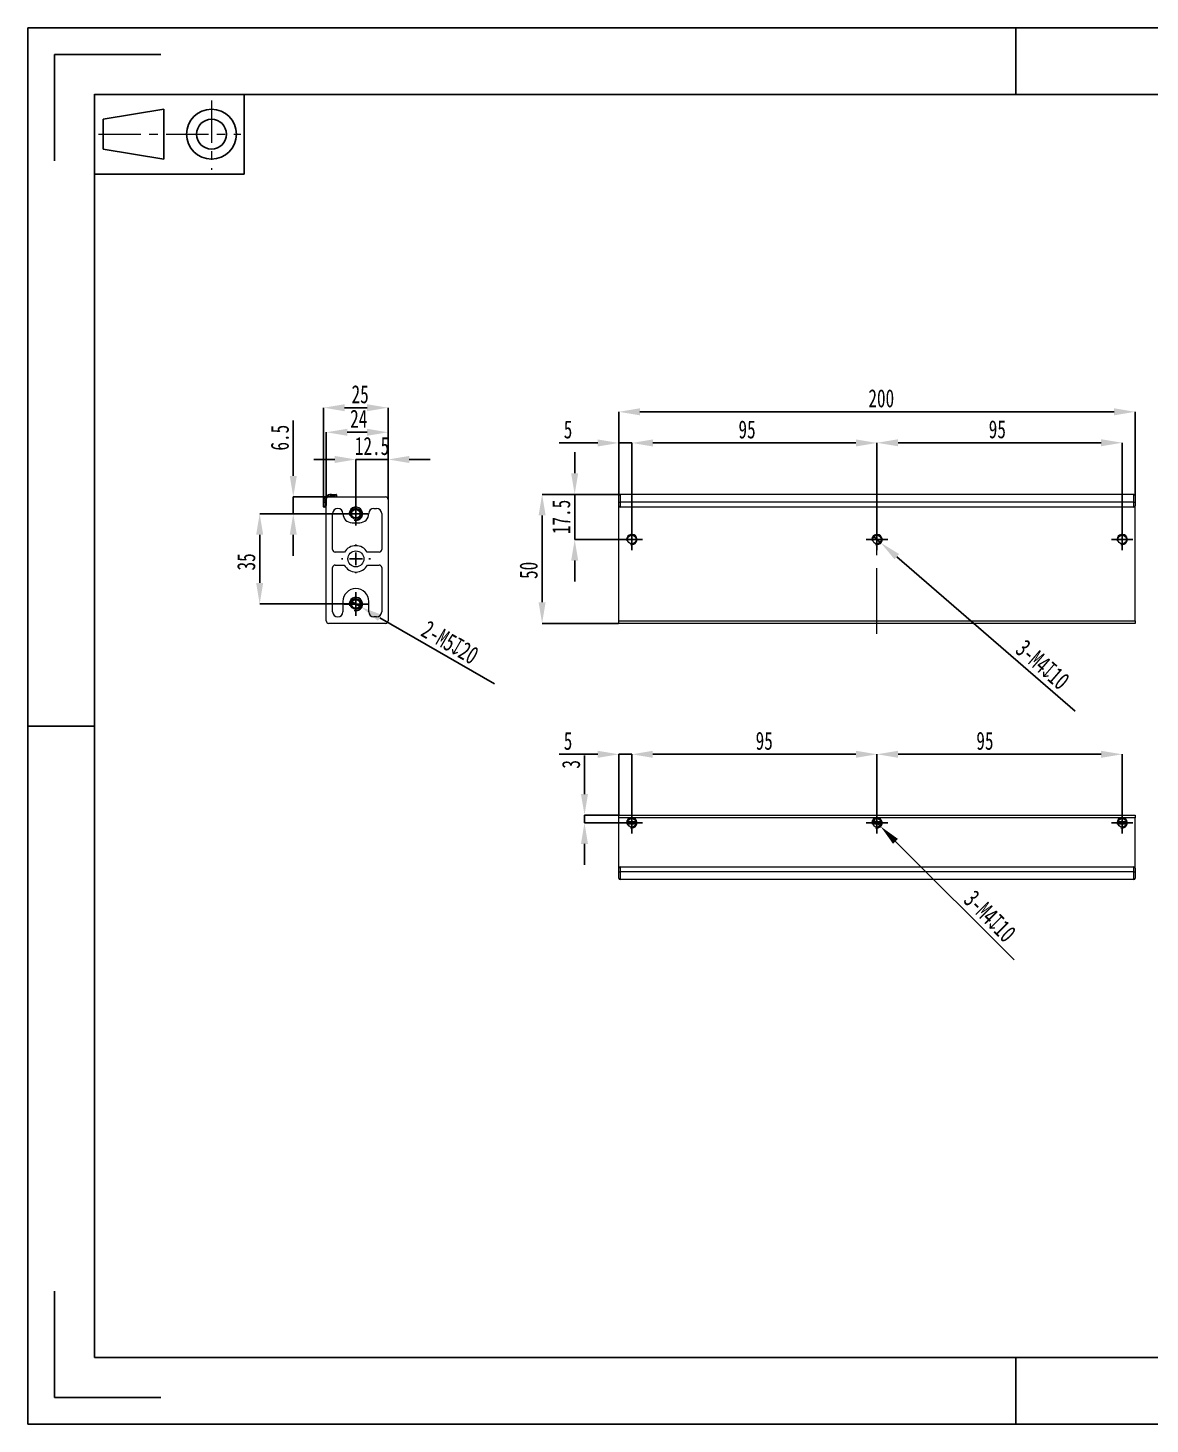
# Model space of a CAD drawing. Header units: millimetres. Extents: x 406 to 788, y 4 to 275.
# Drawn here: x 405.7 to 623.1, y 4.4 to 275 of the extents above; entities that cross this region are included whole.
import ezdxf

# ---------------------------------------------------------------- set-up
doc = ezdxf.new("R2010")
doc.units = ezdxf.units.MM
doc.header["$PDSIZE"] = -1
doc.linetypes.add('CENTER', pattern=[10.16, 6.35, -1.27, 1.27, -1.27])
doc.linetypes.add('CENTERX2', pattern=[20.32, 12.7, -2.54, 2.54, -2.54])
doc.layers.add('DEFAULT_1', color=7, linetype='CENTER', lineweight=18)
doc.layers.add('图框', color=7, linetype='Continuous')
doc.styles.add('SLDTEXTSTYLE4', font='TXT', dxfattribs={"width": 0.7})
doc.dimstyles.new('SLDDIMSTYLE0', dxfattribs={"dimtxt": 3.5, "dimasz": 4.08, "dimexe": 0, "dimexo": 0.0625, "dimgap": 0.875, "dimtad": 2, "dimdec": 1, "dimlfac": 2, "dimrnd": 1e-09, "dimzin": 12, "dimdsep": 46, "dimtxsty": 'SLDTEXTSTYLE4', "dimsah": 1, "dimcen": 0.09, "dimadec": 0, "dimazin": 3, "dimtfac": 1, "dimtdec": 1, "dimtofl": 0, "dimtmove": 0, "dimatfit": 3, "dimfxl": 1, "dimfrac": 2, "dimtolj": 1, "dimtzin": 12, "dimarcsym": 0})
doc.dimstyles.new('SLDDIMSTYLE1', dxfattribs={"dimtxt": 3.5, "dimasz": 4.08, "dimexe": 0, "dimexo": 0.0625, "dimgap": 0.875, "dimtad": 2, "dimdec": 1, "dimlfac": 2, "dimrnd": 1e-09, "dimzin": 12, "dimdsep": 46, "dimtxsty": 'SLDTEXTSTYLE4', "dimsah": 1, "dimcen": 0.09, "dimadec": 0, "dimazin": 3, "dimtfac": 1, "dimtdec": 1, "dimtmove": 0, "dimatfit": 0, "dimfxl": 1, "dimfrac": 2, "dimtolj": 1, "dimtzin": 12, "dimarcsym": 0})
doc.dimstyles.new('SLDDIMSTYLE2', dxfattribs={"dimtxt": 3.5, "dimasz": 4.08, "dimexe": 0, "dimexo": 0.0625, "dimgap": 0.875, "dimtad": 2, "dimlfac": 2, "dimrnd": 1e-09, "dimzin": 12, "dimdsep": 46, "dimtxsty": 'SLDTEXTSTYLE4', "dimsah": 1, "dimcen": 0.09, "dimadec": 0, "dimazin": 3, "dimtfac": 1, "dimtofl": 0, "dimtmove": 0, "dimatfit": 3, "dimfxl": 1, "dimfrac": 2, "dimtolj": 1, "dimtzin": 12, "dimarcsym": 0})
doc.dimstyles.new('SLDDIMSTYLE3', dxfattribs={"dimtxt": 3.5, "dimasz": 4.08, "dimexe": 0, "dimexo": 0.0625, "dimgap": 0.875, "dimtad": 2, "dimdec": 1, "dimlfac": 2, "dimrnd": 1e-09, "dimzin": 12, "dimdsep": 46, "dimtxsty": 'SLDTEXTSTYLE4', "dimblk1": 'NONE', "dimsah": 1, "dimcen": 0, "dimadec": 0, "dimazin": 3, "dimtfac": 1, "dimtdec": 1, "dimtmove": 0, "dimatfit": 3, "dimldrblk": 'NONE', "dimfxl": 1, "dimfrac": 2, "dimtolj": 1, "dimtzin": 12, "dimarcsym": 0})
doc.dimstyles.new('SLDDIMSTYLE4', dxfattribs={"dimtxt": 3.5, "dimasz": 4.08, "dimexe": 0, "dimexo": 0.0625, "dimgap": 0.875, "dimtad": 2, "dimdec": 1, "dimlfac": 2, "dimrnd": 1e-09, "dimzin": 12, "dimdsep": 46, "dimtxsty": 'SLDTEXTSTYLE4', "dimblk1": 'NONE', "dimsah": 1, "dimcen": 0, "dimadec": 0, "dimazin": 3, "dimtfac": 1, "dimtdec": 1, "dimtmove": 0, "dimatfit": 3, "dimldrblk": 'NONE', "dimfxl": 1, "dimfrac": 2, "dimtolj": 1, "dimtzin": 12, "dimarcsym": 0})

# ---------------------------------------------------------------- blocks, each defined once
blk = doc.blocks.new('_D')
at = {"layer": 'Defpoints', "color": 0, "transparency": 16777216}
for p in [(620.18, 200.59), (520.18, 184.34), (620.18, 184.34)]:
    blk.add_point(p, dxfattribs=at)
at = {"layer": '图框', "color": 0, "lineweight": -2, "transparency": 16777216}
for p, q in [((520.18, 184.4), (520.18, 200.59)), ((524.26, 200.59), (616.1, 200.59)), ((620.18, 184.4), (620.18, 200.59))]:
    blk.add_line(p, q, dxfattribs=at)
at = {"layer": '图框', "color": 0, "transparency": 16777216}
for points in [[(524.26, 201.27), (524.26, 199.91), (520.18, 200.59)], [(616.1, 201.27), (616.1, 199.91), (620.18, 200.59)]]:
    blk.add_solid(points, dxfattribs=at)
at = {"layer": '图框', "color": 0, "transparency": 16777216, "insert": (571.01, 204.96), "char_height": 3.5, "attachment_point": 2, "style": 'SLDTEXTSTYLE4'}
blk.add_mtext('\\A1;200', dxfattribs=at)
blk = doc.blocks.new('_D_1')
at = {"layer": 'Defpoints', "color": 0, "transparency": 16777216}
for p in [(520.43, 184.59), (505.31, 159.59), (520.18, 159.59)]:
    blk.add_point(p, dxfattribs=at)
at = {"layer": '图框', "color": 0, "lineweight": -2, "transparency": 16777216}
for p, q in [((520.37, 184.59), (505.31, 184.59)), ((505.31, 180.51), (505.31, 163.67)), ((520.12, 159.59), (505.31, 159.59))]:
    blk.add_line(p, q, dxfattribs=at)
at = {"layer": '图框', "color": 0, "transparency": 16777216}
for points in [[(504.63, 180.51), (505.99, 180.51), (505.31, 184.59)], [(504.63, 163.67), (505.99, 163.67), (505.31, 159.59)]]:
    blk.add_solid(points, dxfattribs=at)
at = {"layer": '图框', "color": 0, "transparency": 16777216, "insert": (500.93, 169.86), "char_height": 3.5, "attachment_point": 2, "rotation": 90, "style": 'SLDTEXTSTYLE4'}
blk.add_mtext('\\A1;50', dxfattribs=at)
blk = doc.blocks.new('_D_2')
at = {"layer": 'Defpoints', "color": 0, "transparency": 16777216}
for p in [(522.68, 194.55), (520.18, 184.34), (522.68, 175.84)]:
    blk.add_point(p, dxfattribs=at)
at = {"layer": '图框', "color": 0, "lineweight": -2, "transparency": 16777216}
for p, q in [((516.1, 194.55), (508.64, 194.55)), ((520.18, 184.4), (520.18, 194.55)), ((522.68, 194.55), (520.18, 194.55)), ((522.68, 175.9), (522.68, 194.55)), ((526.76, 194.55), (530.84, 194.55))]:
    blk.add_line(p, q, dxfattribs=at)
at = {"layer": '图框', "color": 0, "transparency": 16777216}
for points in [[(516.1, 195.23), (516.1, 193.87), (520.18, 194.55)], [(526.76, 195.23), (526.76, 193.87), (522.68, 194.55)]]:
    blk.add_solid(points, dxfattribs=at)
at = {"layer": '图框', "color": 0, "transparency": 16777216, "insert": (510.33, 198.93), "char_height": 3.5, "attachment_point": 2, "style": 'SLDTEXTSTYLE4'}
blk.add_mtext('\\A1;5', dxfattribs=at)
blk = doc.blocks.new('_D_3')
at = {"layer": 'Defpoints', "color": 0, "transparency": 16777216}
for p in [(570.18, 194.55), (522.68, 175.84), (570.18, 175.84)]:
    blk.add_point(p, dxfattribs=at)
at = {"layer": '图框', "color": 0, "lineweight": -2, "transparency": 16777216}
for p, q in [((522.68, 175.9), (522.68, 194.55)), ((526.76, 194.55), (566.1, 194.55)), ((570.18, 175.9), (570.18, 194.55))]:
    blk.add_line(p, q, dxfattribs=at)
at = {"layer": '图框', "color": 0, "transparency": 16777216}
for points in [[(526.76, 195.23), (526.76, 193.87), (522.68, 194.55)], [(566.1, 195.23), (566.1, 193.87), (570.18, 194.55)]]:
    blk.add_solid(points, dxfattribs=at)
at = {"layer": '图框', "color": 0, "transparency": 16777216, "insert": (545.01, 198.93), "char_height": 3.5, "attachment_point": 2, "style": 'SLDTEXTSTYLE4'}
blk.add_mtext('\\A1;95', dxfattribs=at)
blk = doc.blocks.new('_D_4')
at = {"layer": 'Defpoints', "color": 0, "transparency": 16777216}
for p in [(617.68, 194.59), (570.18, 175.84), (617.68, 175.84)]:
    blk.add_point(p, dxfattribs=at)
at = {"layer": '图框', "color": 0, "lineweight": -2, "transparency": 16777216}
for p, q in [((570.18, 175.9), (570.18, 194.59)), ((574.26, 194.59), (613.6, 194.59)), ((617.68, 175.9), (617.68, 194.59))]:
    blk.add_line(p, q, dxfattribs=at)
at = {"layer": '图框', "color": 0, "transparency": 16777216}
for points in [[(574.26, 195.27), (574.26, 193.91), (570.18, 194.59)], [(613.6, 195.27), (613.6, 193.91), (617.68, 194.59)]]:
    blk.add_solid(points, dxfattribs=at)
at = {"layer": '图框', "color": 0, "transparency": 16777216, "insert": (593.49, 198.96), "char_height": 3.5, "attachment_point": 2, "style": 'SLDTEXTSTYLE4'}
blk.add_mtext('\\A1;95', dxfattribs=at)
blk = doc.blocks.new('_D_5')
at = {"layer": 'Defpoints', "color": 0, "transparency": 16777216}
for p in [(511.62, 184.59), (520.43, 184.59), (522.68, 175.84)]:
    blk.add_point(p, dxfattribs=at)
at = {"layer": '图框', "color": 0, "lineweight": -2, "transparency": 16777216}
for p, q in [((511.62, 188.67), (511.62, 192.75)), ((520.37, 184.59), (511.62, 184.59)), ((511.62, 175.84), (511.62, 184.59)), ((522.62, 175.84), (511.62, 175.84)), ((511.62, 171.76), (511.62, 167.68))]:
    blk.add_line(p, q, dxfattribs=at)
at = {"layer": '图框', "color": 0, "transparency": 16777216}
for points in [[(510.94, 188.67), (512.3, 188.67), (511.62, 184.59)], [(510.94, 171.76), (512.3, 171.76), (511.62, 175.84)]]:
    blk.add_solid(points, dxfattribs=at)
at = {"layer": '图框', "color": 0, "transparency": 16777216, "insert": (507.25, 180.21), "char_height": 3.5, "attachment_point": 2, "rotation": 90, "style": 'SLDTEXTSTYLE4'}
blk.add_mtext('\\A1;17.5', dxfattribs=at)
blk = doc.blocks.new('_D_6')
at = {"layer": 'Defpoints', "color": 0, "transparency": 16777216}
for p in [(569.42, 176.49), (570.94, 175.18)]:
    blk.add_point(p, dxfattribs=at)
at = {"layer": '图框', "color": 0, "lineweight": -2, "transparency": 16777216}
for p, q in [((569.42, 176.49), (570.94, 175.18)), ((608.59, 142.58), (574.02, 172.51))]:
    blk.add_line(p, q, dxfattribs=at)
at = {"layer": '图框', "color": 0, "transparency": 16777216}
blk.add_solid([(574.46, 173.03), (573.57, 172), (570.94, 175.18)], dxfattribs=at)
at = {"layer": '图框', "color": 0, "transparency": 16777216, "insert": (599.05, 156.73), "char_height": 3.5, "attachment_point": 1, "rotation": 319.1088, "style": 'SLDTEXTSTYLE4'}
blk.add_mtext('\\A1;3-M4{\\fGDT|b0|i0|c134|p2;x}10', dxfattribs=at)
blk = doc.blocks.new('_NONE')
blk = doc.blocks.new('SW_CENTERMARKSYMBOL_0')
at = {"layer": '图框', "color": 0}
for p, q in [((-1.25, 0), (-2.075, 0)), ((0, 0), (-1.25, 0)), ((0, 1.25), (0, 2.075)), ((0, 0), (0, 1.25)), ((0, 0), (0, -1.25)), ((0, 0), (1.25, 0)), ((1.25, 0), (2.075, 0)), ((0, -1.25), (0, -2.075))]:
    blk.add_line(p, q, dxfattribs=at)
blk = doc.blocks.new('SW_CENTERMARKSYMBOL_1')
at = {"layer": '图框', "color": 0}
for p, q in [((-1.25, 0), (-2.075, 0)), ((0, 0), (-1.25, 0)), ((0, 1.25), (0, 2.075)), ((0, 0), (0, 1.25)), ((0, 0), (0, -1.25)), ((0, 0), (1.25, 0)), ((1.25, 0), (2.075, 0)), ((0, -1.25), (0, -2.075))]:
    blk.add_line(p, q, dxfattribs=at)
blk = doc.blocks.new('SW_CENTERMARKSYMBOL_2')
at = {"layer": '图框', "color": 0}
for p, q in [((-1.25, 0), (-2.075, 0)), ((0, 0), (-1.25, 0)), ((0, 1.25), (0, 2.075)), ((0, 0), (0, 1.25)), ((0, 0), (0, -1.25)), ((0, 0), (1.25, 0)), ((1.25, 0), (2.075, 0)), ((0, -1.25), (0, -2.075))]:
    blk.add_line(p, q, dxfattribs=at)
blk = doc.blocks.new('_D_12')
at = {"layer": 'Defpoints', "color": 0, "transparency": 16777216}
for p in [(475.48, 201.38), (462.98, 183.09), (475.48, 183.59)]:
    blk.add_point(p, dxfattribs=at)
at = {"layer": '图框', "color": 0, "lineweight": -2, "transparency": 16777216}
for p, q in [((462.98, 183.15), (462.98, 201.38)), ((467.06, 201.38), (471.4, 201.38)), ((475.48, 183.65), (475.48, 201.38))]:
    blk.add_line(p, q, dxfattribs=at)
at = {"layer": '图框', "color": 0, "transparency": 16777216}
for points in [[(467.06, 202.06), (467.06, 200.7), (462.98, 201.38)], [(471.4, 202.06), (471.4, 200.7), (475.48, 201.38)]]:
    blk.add_solid(points, dxfattribs=at)
at = {"layer": '图框', "color": 0, "transparency": 16777216, "insert": (470.06, 205.75), "char_height": 3.5, "attachment_point": 2, "style": 'SLDTEXTSTYLE4'}
blk.add_mtext('\\A1;25', dxfattribs=at)
blk = doc.blocks.new('_D_13')
at = {"layer": 'Defpoints', "color": 0, "transparency": 16777216}
for p in [(475.48, 196.62), (463.48, 182.34), (475.48, 183.59)]:
    blk.add_point(p, dxfattribs=at)
at = {"layer": '图框', "color": 0, "lineweight": -2, "transparency": 16777216}
for p, q in [((463.48, 182.4), (463.48, 196.62)), ((467.56, 196.62), (471.4, 196.62)), ((475.48, 183.65), (475.48, 196.62))]:
    blk.add_line(p, q, dxfattribs=at)
at = {"layer": '图框', "color": 0, "transparency": 16777216}
for points in [[(467.56, 197.3), (467.56, 195.94), (463.48, 196.62)], [(471.4, 197.3), (471.4, 195.94), (475.48, 196.62)]]:
    blk.add_solid(points, dxfattribs=at)
at = {"layer": '图框', "color": 0, "transparency": 16777216, "insert": (469.79, 201), "char_height": 3.5, "attachment_point": 2, "style": 'SLDTEXTSTYLE4'}
blk.add_mtext('\\A1;24', dxfattribs=at)
blk = doc.blocks.new('_D_14')
at = {"layer": 'Defpoints', "color": 0, "transparency": 16777216}
for p in [(475.48, 191.35), (475.48, 183.59), (469.23, 180.84)]:
    blk.add_point(p, dxfattribs=at)
at = {"layer": '图框', "color": 0, "lineweight": -2, "transparency": 16777216}
for p, q in [((465.15, 191.35), (461.07, 191.35)), ((469.23, 180.9), (469.23, 191.35)), ((469.23, 191.35), (475.48, 191.35)), ((475.48, 183.65), (475.48, 191.35)), ((479.56, 191.35), (483.64, 191.35))]:
    blk.add_line(p, q, dxfattribs=at)
at = {"layer": '图框', "color": 0, "transparency": 16777216}
for points in [[(465.15, 192.03), (465.15, 190.67), (469.23, 191.35)], [(479.56, 192.03), (479.56, 190.67), (475.48, 191.35)]]:
    blk.add_solid(points, dxfattribs=at)
at = {"layer": '图框', "color": 0, "transparency": 16777216, "insert": (472.36, 195.72), "char_height": 3.5, "attachment_point": 2, "style": 'SLDTEXTSTYLE4'}
blk.add_mtext('\\A1;12.5', dxfattribs=at)
blk = doc.blocks.new('_D_15')
at = {"layer": 'Defpoints', "color": 0, "transparency": 16777216}
for p in [(469.23, 180.84), (450.6, 163.34), (469.23, 163.34)]:
    blk.add_point(p, dxfattribs=at)
at = {"layer": '图框', "color": 0, "lineweight": -2, "transparency": 16777216}
for p, q in [((469.17, 180.84), (450.6, 180.84)), ((450.6, 176.76), (450.6, 167.42)), ((469.17, 163.34), (450.6, 163.34))]:
    blk.add_line(p, q, dxfattribs=at)
at = {"layer": '图框', "color": 0, "transparency": 16777216}
for points in [[(449.92, 176.76), (451.28, 176.76), (450.6, 180.84)], [(449.92, 167.42), (451.28, 167.42), (450.6, 163.34)]]:
    blk.add_solid(points, dxfattribs=at)
at = {"layer": '图框', "color": 0, "transparency": 16777216, "insert": (446.23, 171.5), "char_height": 3.5, "attachment_point": 2, "rotation": 90, "style": 'SLDTEXTSTYLE4'}
blk.add_mtext('\\A1;35', dxfattribs=at)
blk = doc.blocks.new('_D_16')
at = {"layer": 'Defpoints', "color": 0, "transparency": 16777216}
for p in [(457.11, 184.09), (465.23, 184.09), (469.23, 180.84)]:
    blk.add_point(p, dxfattribs=at)
at = {"layer": '图框', "color": 0, "lineweight": -2, "transparency": 16777216}
for p, q in [((457.11, 188.17), (457.11, 198.9)), ((465.17, 184.09), (457.11, 184.09)), ((457.11, 180.84), (457.11, 184.09)), ((469.17, 180.84), (457.11, 180.84)), ((457.11, 176.76), (457.11, 172.68))]:
    blk.add_line(p, q, dxfattribs=at)
at = {"layer": '图框', "color": 0, "transparency": 16777216}
for points in [[(456.43, 188.17), (457.79, 188.17), (457.11, 184.09)], [(456.43, 176.76), (457.79, 176.76), (457.11, 180.84)]]:
    blk.add_solid(points, dxfattribs=at)
at = {"layer": '图框', "color": 0, "transparency": 16777216, "insert": (452.74, 195.57), "char_height": 3.5, "attachment_point": 2, "rotation": 90, "style": 'SLDTEXTSTYLE4'}
blk.add_mtext('\\A1;6.5', dxfattribs=at)
blk = doc.blocks.new('_D_17')
at = {"layer": 'Defpoints', "color": 0, "transparency": 16777216}
for p in [(468.15, 163.96), (470.32, 162.71)]:
    blk.add_point(p, dxfattribs=at)
at = {"layer": '图框', "color": 0, "lineweight": -2, "transparency": 16777216}
for p, q in [((468.15, 163.96), (470.32, 162.71)), ((496.07, 147.84), (473.85, 160.67))]:
    blk.add_line(p, q, dxfattribs=at)
at = {"layer": '图框', "color": 0, "transparency": 16777216}
blk.add_solid([(474.19, 161.26), (473.51, 160.08), (470.32, 162.71)], dxfattribs=at)
at = {"layer": '图框', "color": 0, "transparency": 16777216, "insert": (483.33, 160.34), "char_height": 3.5, "attachment_point": 1, "rotation": 330, "style": 'SLDTEXTSTYLE4'}
blk.add_mtext('\\A1;2-M5{\\fGDT;x}20', dxfattribs=at)
blk = doc.blocks.new('SW_CENTERMARKSYMBOL_7')
at = {"layer": '图框', "color": 0}
for p, q in [((-1.25, 0), (-2.3, 0)), ((0, 0), (-1.25, 0)), ((0, 1.25), (0, 2.3)), ((0, 0), (0, 1.25)), ((0, 0), (0, -1.25)), ((0, 0), (1.25, 0)), ((1.25, 0), (2.3, 0)), ((0, -1.25), (0, -2.3))]:
    blk.add_line(p, q, dxfattribs=at)
blk = doc.blocks.new('SW_CENTERMARKSYMBOL_8')
at = {"layer": '图框', "color": 0}
for p, q in [((-1.25, 0), (-2.3, 0)), ((0, 0), (-1.25, 0)), ((0, 1.25), (0, 2.3)), ((0, 0), (0, 1.25)), ((0, 0), (0, -1.25)), ((0, 0), (1.25, 0)), ((1.25, 0), (2.3, 0)), ((0, -1.25), (0, -2.3))]:
    blk.add_line(p, q, dxfattribs=at)
blk = doc.blocks.new('SW_CENTERMARKSYMBOL_9')
at = {"layer": '图框', "color": 0}
for p, q in [((0, 2.5), (0, 2.8)), ((-2.5, 0), (-2.8, 0)), ((0, 0), (-1.25, 0)), ((0, 0), (0, 1.25)), ((0, 0), (0, -1.25)), ((0, 0), (1.25, 0)), ((2.5, 0), (2.8, 0)), ((0, -2.5), (0, -2.8))]:
    blk.add_line(p, q, dxfattribs=at)
blk = doc.blocks.new('_D_18')
at = {"layer": 'Defpoints', "color": 0, "transparency": 16777216}
for p in [(522.67, 134.21), (520.18, 122.42), (522.67, 120.93)]:
    blk.add_point(p, dxfattribs=at)
at = {"layer": '图框', "color": 0, "lineweight": -2, "transparency": 16777216}
for p, q in [((516.1, 134.21), (508.64, 134.21)), ((520.18, 122.49), (520.18, 134.21)), ((522.67, 134.21), (520.18, 134.21)), ((522.67, 120.99), (522.67, 134.21)), ((526.75, 134.21), (530.83, 134.21))]:
    blk.add_line(p, q, dxfattribs=at)
at = {"layer": '图框', "color": 0, "transparency": 16777216}
for points in [[(516.1, 134.89), (516.1, 133.53), (520.18, 134.21)], [(526.75, 134.89), (526.75, 133.53), (522.67, 134.21)]]:
    blk.add_solid(points, dxfattribs=at)
at = {"layer": '图框', "color": 0, "transparency": 16777216, "insert": (510.33, 138.58), "char_height": 3.5, "attachment_point": 2, "style": 'SLDTEXTSTYLE4'}
blk.add_mtext('\\A1;5', dxfattribs=at)
blk = doc.blocks.new('_D_19')
at = {"layer": 'Defpoints', "color": 0, "transparency": 16777216}
for p in [(570.18, 134.21), (522.67, 120.93), (570.18, 120.92)]:
    blk.add_point(p, dxfattribs=at)
at = {"layer": '图框', "color": 0, "lineweight": -2, "transparency": 16777216}
for p, q in [((522.67, 120.99), (522.67, 134.21)), ((526.75, 134.21), (566.1, 134.21)), ((570.18, 120.99), (570.18, 134.21))]:
    blk.add_line(p, q, dxfattribs=at)
at = {"layer": '图框', "color": 0, "transparency": 16777216}
for points in [[(526.75, 134.89), (526.75, 133.53), (522.67, 134.21)], [(566.1, 134.89), (566.1, 133.53), (570.18, 134.21)]]:
    blk.add_solid(points, dxfattribs=at)
at = {"layer": '图框', "color": 0, "transparency": 16777216, "insert": (548.34, 138.58), "char_height": 3.5, "attachment_point": 2, "rotation": 359.9953, "style": 'SLDTEXTSTYLE4'}
blk.add_mtext('\\A1;95', dxfattribs=at)
blk = doc.blocks.new('_D_20')
at = {"layer": 'Defpoints', "color": 0, "transparency": 16777216}
for p in [(617.68, 134.21), (570.18, 120.92), (617.68, 120.92)]:
    blk.add_point(p, dxfattribs=at)
at = {"layer": '图框', "color": 0, "lineweight": -2, "transparency": 16777216}
for p, q in [((570.18, 120.99), (570.18, 134.21)), ((574.26, 134.21), (613.6, 134.21)), ((617.68, 120.99), (617.68, 134.21))]:
    blk.add_line(p, q, dxfattribs=at)
at = {"layer": '图框', "color": 0, "transparency": 16777216}
for points in [[(574.26, 134.89), (574.26, 133.53), (570.18, 134.21)], [(613.6, 134.89), (613.6, 133.53), (617.68, 134.21)]]:
    blk.add_solid(points, dxfattribs=at)
at = {"layer": '图框', "color": 0, "transparency": 16777216, "insert": (591.09, 138.58), "char_height": 3.5, "attachment_point": 2, "style": 'SLDTEXTSTYLE4'}
blk.add_mtext('\\A1;95', dxfattribs=at)
blk = doc.blocks.new('_D_21')
at = {"layer": 'Defpoints', "color": 0, "transparency": 16777216}
for p in [(513.52, 122.42), (520.18, 122.42), (522.67, 120.93)]:
    blk.add_point(p, dxfattribs=at)
at = {"layer": '图框', "color": 0, "lineweight": -2, "transparency": 16777216}
for p, q in [((513.52, 126.5), (513.52, 133.97)), ((520.12, 122.42), (513.52, 122.42)), ((513.52, 120.93), (513.52, 122.42)), ((522.61, 120.93), (513.52, 120.93)), ((513.52, 116.85), (513.52, 112.77))]:
    blk.add_line(p, q, dxfattribs=at)
at = {"layer": '图框', "color": 0, "transparency": 16777216}
for points in [[(512.84, 126.5), (514.2, 126.5), (513.52, 122.42)], [(512.84, 116.85), (514.2, 116.85), (513.52, 120.93)]]:
    blk.add_solid(points, dxfattribs=at)
at = {"layer": '图框', "color": 0, "transparency": 16777216, "insert": (509.15, 132.27), "char_height": 3.5, "attachment_point": 2, "rotation": 90, "style": 'SLDTEXTSTYLE4'}
blk.add_mtext('\\A1;3', dxfattribs=at)
blk = doc.blocks.new('_D_22')
at = {"layer": 'Defpoints', "color": 0, "transparency": 16777216}
for p in [(569.47, 121.63), (570.89, 120.22)]:
    blk.add_point(p, dxfattribs=at)
at = {"layer": '图框', "color": 0, "lineweight": -2, "transparency": 16777216}
for p, q in [((569.47, 121.63), (570.89, 120.22)), ((596.73, 94.38), (573.77, 117.33))]:
    blk.add_line(p, q, dxfattribs=at)
at = {"layer": '图框', "color": 0, "transparency": 16777216}
blk.add_solid([(574.25, 117.81), (573.29, 116.85), (570.89, 120.22)], dxfattribs=at)
at = {"layer": '图框', "color": 0, "transparency": 16777216, "insert": (589.21, 108.18), "char_height": 3.5, "attachment_point": 1, "rotation": 315, "style": 'SLDTEXTSTYLE4'}
blk.add_mtext('\\A1;3-{\\fSimSun|b0|i0|c134|p2;M4\\fGDT|b0|i0|c134|p2;x}10', dxfattribs=at)
blk = doc.blocks.new('SW_CENTERMARKSYMBOL_10')
at = {"layer": '图框', "color": 0}
for p, q in [((-1.25, 0), (-2.075, 0)), ((0, 0), (-1.25, 0)), ((0, 1.25), (0, 2.075)), ((0, 0), (0, 1.25)), ((0, 0), (0, -1.25)), ((0, 0), (1.25, 0)), ((1.25, 0), (2.075, 0)), ((0, -1.25), (0, -2.075))]:
    blk.add_line(p, q, dxfattribs=at)
blk = doc.blocks.new('SW_CENTERMARKSYMBOL_11')
at = {"layer": '图框', "color": 0}
for p, q in [((-1.25, 0), (-2.075, 0)), ((0, 0), (-1.25, 0)), ((0, 1.25), (0, 2.075)), ((0, 0), (0, 1.25)), ((0, 0), (0, -1.25)), ((0, 0), (1.25, 0)), ((1.25, 0), (2.075, 0)), ((0, -1.25), (0, -2.075))]:
    blk.add_line(p, q, dxfattribs=at)
blk = doc.blocks.new('SW_CENTERMARKSYMBOL_12')
at = {"layer": '图框', "color": 0}
for p, q in [((-1.25, 0), (-2.075, 0)), ((0, 0), (-1.25, 0)), ((0, 1.25), (0, 2.075)), ((0, 0), (0, 1.25)), ((0, 0), (0, -1.25)), ((0, 0), (1.25, 0)), ((1.25, 0), (2.075, 0)), ((0, -1.25), (0, -2.075))]:
    blk.add_line(p, q, dxfattribs=at)
blk = doc.blocks.new('96_1')
at = {"color": 7, "linetype": 'Continuous'}
for p, q in [((-11.25, 6), (-11.25, -6)), ((11.25, -6), (11.25, 6)), ((-9.93, 2.25), (-0.82, 3.75)), ((-9.93, 0), (-9.93, 2.25)), ((-0.82, 0), (-0.82, 3.75)), ((-9.93, 0), (-9.93, -2.25)), ((-0.82, 0), (-0.82, -3.75)), ((-9.93, -2.25), (-0.82, -3.75)), ((-11.25, -6), (11.25, -6))]:
    blk.add_line(p, q, dxfattribs=at)
for radius in [3.75, 2.25]:
    blk.add_circle((6.34, 0), radius, dxfattribs=at)
at = {"layer": 'DEFAULT_1', "color": 1, "linetype": 'CENTER'}
for p, q in [((6.34, 5.05), (6.34, -5.36)), ((-10.64, 0), (10.74, 0))]:
    blk.add_line(p, q, dxfattribs=at)

msp = doc.modelspace()

# ---------------------------------------------------------------- linework, layer by layer
at = {"color": 7, "linetype": 'Continuous'}
for p, q in [((405.7078, 4.402), (405.7078, 274.9868)), ((405.7078, 274.9868), (788.3921, 274.9868)), ((597.0499, 262.1019), (597.0499, 274.9868)), ((410.8618, 249.2169), (410.8618, 269.8329)), ((410.8618, 269.8329), (431.4778, 269.8329)), ((418.5928, 17.287), (418.5928, 262.1019)), ((418.5928, 262.1019), (775.5071, 262.1019)), ((405.7078, 139.6944), (418.5928, 139.6944)), ((410.8618, 9.556), (410.8618, 30.172)), ((418.5928, 17.287), (775.5071, 17.287)), ((597.0499, 4.402), (597.0499, 17.287)), ((410.8618, 9.556), (431.4778, 9.556)), ((405.7078, 4.402), (788.3921, 4.402))]:
    msp.add_line(p, q, dxfattribs=at)
at = {"color": 7, "linetype": 'Continuous', "lineweight": 15}
for p, q in [((464.4849, 184.5889), (464.4849, 184.3389)), ((464.4849, 184.5889), (465.3849, 184.5889)), ((465.2349, 184.3389), (464.4849, 184.3389)), ((465.3849, 184.5889), (465.2349, 184.3389)), ((465.4849, 184.4889), (465.2349, 184.3389)), ((465.2349, 184.0889), (465.2349, 184.3389)), ((465.2349, 184.0889), (474.9849, 184.0889)), ((465.4849, 184.4889), (465.4849, 184.0889)), ((520.1793, 183.0889), (520.1793, 184.3389)), ((520.4293, 184.5889), (520.4293, 183.0889)), ((619.9293, 184.5889), (520.4293, 184.5889)), ((619.9293, 183.0889), (619.9293, 184.5889)), ((620.1793, 184.3389), (620.1793, 183.0889)), ((462.9849, 182.1889), (462.9849, 183.0889)), ((462.9849, 183.0889), (463.2349, 183.0889)), ((462.9849, 182.1889), (463.2349, 182.3389)), ((463.0849, 182.0889), (463.2349, 182.3389)), ((463.4849, 182.0889), (463.0849, 182.0889)), ((463.2349, 183.0889), (463.2349, 182.3389)), ((463.2349, 182.3389), (463.4849, 182.3389)), ((463.4849, 160.0889), (463.4849, 182.3389)), ((472.7404, 181.8544), (473.2412, 181.8544)), ((475.4849, 183.5889), (475.4849, 160.0889)), ((520.1793, 182.3389), (520.1793, 183.0889)), ((520.1793, 183.0889), (520.4293, 183.0889)), ((520.1793, 160.0889), (520.1793, 182.3389)), ((619.9293, 183.0889), (520.4293, 183.0889)), ((520.4293, 183.0889), (520.4293, 182.1889)), ((520.4293, 182.1889), (619.9293, 182.1889)), ((520.4293, 182.1889), (520.4293, 182.0889)), ((619.9293, 182.0889), (520.4293, 182.0889)), ((619.9293, 182.1889), (619.9293, 183.0889)), ((619.9293, 183.0889), (620.1793, 183.0889)), ((619.9293, 182.0889), (619.9293, 182.1889)), ((620.1793, 183.0889), (620.1793, 182.3389)), ((620.1793, 160.0889), (620.1793, 182.3389)), ((464.7277, 173.891), (464.7277, 180.8528)), ((468.4837, 179.1), (469.9861, 179.1)), ((474.2428, 180.8528), (474.2428, 173.891)), ((467.0376, 173.391), (465.2277, 173.391)), ((473.7428, 173.391), (471.4321, 173.391)), ((465.2277, 170.887), (466.9813, 170.887)), ((471.4884, 170.887), (473.7428, 170.887)), ((464.7277, 161.8226), (464.7277, 170.387)), ((474.2428, 170.387), (474.2428, 161.8226)), ((466.7309, 163.8258), (466.7309, 161.8226)), ((471.7388, 161.8226), (471.7388, 163.8258)), ((473.2412, 160.821), (472.7404, 160.821)), ((520.1793, 160.0889), (620.1793, 160.0889)), ((520.1793, 159.5889), (520.1793, 160.0889)), ((620.1793, 160.0889), (620.1793, 159.5889)), ((474.9849, 159.5889), (463.9849, 159.5889)), ((620.1793, 159.5889), (520.1793, 159.5889)), ((520.1793, 122.4231), (620.1793, 122.4231)), ((520.1793, 121.9231), (520.1793, 122.4231)), ((620.1793, 121.9231), (520.1793, 121.9231)), ((520.1793, 112.1731), (520.1793, 121.9231)), ((620.1793, 122.4231), (620.1793, 121.9231)), ((620.1793, 112.1731), (620.1793, 121.9231)), ((520.1793, 111.4231), (520.1793, 112.1731)), ((520.1793, 111.4231), (520.4293, 111.4231)), ((520.1793, 110.1731), (520.1793, 111.4231)), ((520.4293, 112.4231), (520.4293, 112.3231)), ((520.4293, 112.4231), (619.9293, 112.4231)), ((619.9293, 112.3231), (520.4293, 112.3231)), ((520.4293, 112.3231), (520.4293, 111.4231)), ((619.9293, 111.4231), (520.4293, 111.4231)), ((520.4293, 111.4231), (520.4293, 109.9231)), ((619.9293, 112.3231), (619.9293, 112.4231)), ((619.9293, 111.4231), (619.9293, 112.3231)), ((619.9293, 111.4231), (620.1793, 111.4231)), ((619.9293, 109.9231), (619.9293, 111.4231)), ((620.1793, 112.1731), (620.1793, 111.4231)), ((620.1793, 111.4231), (620.1793, 110.1731)), ((619.9293, 109.9231), (520.4293, 109.9231))]:
    msp.add_line(p, q, dxfattribs=at)
at = {"color": 8, "linetype": 'Continuous', "lineweight": 15}
for p, q in [((523.4603, 120.6811), (521.8853, 120.6811)), ((570.968, 120.6811), (569.3906, 120.6811)), ((618.468, 120.6811), (616.8906, 120.6811))]:
    msp.add_line(p, q, dxfattribs=at)
at = {"color": 2, "linetype": 'Continuous'}
for p, q in [((543.5772, 17.287), (574.5012, 17.287)), ((574.5012, 17.287), (595.1172, 17.287)), ((595.1172, 17.287), (626.0412, 17.287))]:
    msp.add_line(p, q, dxfattribs=at)
at = {"color": 7, "linetype": 'Continuous', "lineweight": 15}
for centre, radius in [((469.2349, 180.8389), 1.05), ((469.2349, 180.8389), 0.825), ((522.6793, 175.8389), 0.825), ((570.1793, 175.8389), 0.825), ((617.6793, 175.8389), 0.825), ((469.2349, 172.0889), 1.55), ((469.2349, 163.3389), 1.05), ((469.2349, 163.3389), 0.825), ((522.6728, 120.9271), 0.825), ((570.1793, 120.9231), 0.825), ((617.6793, 120.9231), 0.825)]:
    msp.add_circle(centre, radius, dxfattribs=at)
for centre, radius, start, end in [((464.4849, 183.0889), 1.5, 90, 180), ((464.4849, 183.0889), 1.25, 90, 180), ((465.3849, 184.4889), 0.1, 0, 90), ((474.9849, 183.5889), 0.5, 0, 90), ((520.4293, 184.3389), 0.25, 90, 180), ((619.9293, 184.3389), 0.25, 0, 90), ((463.0849, 182.1889), 0.1, 180, 270), ((465.7293, 180.8528), 1.0016, 0, 180), ((472.7404, 180.8528), 1.0016, 90, 180), ((473.2412, 180.8528), 1.0016, 0, 90), ((520.4293, 182.3389), 0.25, 180, 270), ((619.9293, 182.3389), 0.25, 270, 0), ((468.4837, 180.8528), 1.7528, 180, 270), ((469.9861, 180.8528), 1.7528, 270, 0), ((465.2277, 173.891), 0.5, 180, 270), ((469.2349, 172.0889), 2.5541, 30.65077, 149.34923), ((473.7428, 173.891), 0.5, 270, 0), ((465.2277, 170.387), 0.5, 90, 180), ((469.2349, 172.0889), 2.5541, 208.072487, 331.927513), ((473.7428, 170.387), 0.5, 0, 90), ((469.2349, 163.8258), 2.504, 0, 180), ((463.9849, 160.0889), 0.5, 180, 270), ((465.7293, 161.8226), 1.0016, 180, 0), ((472.7404, 161.8226), 1.0016, 180, 270), ((473.2412, 161.8226), 1.0016, 270, 0), ((474.9849, 160.0889), 0.5, 270, 0), ((520.4293, 112.1731), 0.25, 90, 180), ((619.9293, 112.1731), 0.25, 0, 90), ((520.4293, 110.1731), 0.25, 180, 270), ((619.9293, 110.1731), 0.25, 270, 0)]:
    msp.add_arc(centre, radius, start, end, dxfattribs=at)
at = {"color": 7, "linetype": 'Continuous', "lineweight": 0}
for centre, radius in [((469.2349, 180.8389), 1.3), ((469.2349, 180.8389), 1.25), ((522.6793, 175.8389), 1), ((570.1793, 175.8389), 1), ((617.6793, 175.8389), 1), ((469.2349, 163.3389), 1.3), ((469.2349, 163.3389), 1.25), ((522.6728, 120.9271), 1), ((570.1793, 120.9231), 1), ((617.6793, 120.9231), 1)]:
    msp.add_arc(centre, radius, 255, 195, dxfattribs=at)
at = {"color": 7, "linetype": 'Continuous', "lineweight": 15}
for centre, start_param, end_param in [((520.4293, 182.3389), 3.14159265, 4.71238898), ((619.9293, 182.3389), 4.71238898, 6.28318531), ((520.4293, 112.1731), 1.57079633, 3.14159265), ((619.9293, 112.1731), 0, 1.57079633)]:
    msp.add_ellipse(centre, major_axis=(0.25, 0), ratio=0.6, start_param=start_param, end_param=end_param, dxfattribs=at)
for points in [[(521.8879, 121.1811), (522.0132, 121.1811), (522.1388, 121.1811), (522.3317, 121.1811), (522.3968, 121.1811), (522.5314, 121.1811), (522.6024, 121.1811), (522.71, 121.1811), (522.7464, 121.1811), (522.8163, 121.1811), (522.8503, 121.1811), (522.9509, 121.1811), (523.016, 121.1811), (523.208, 121.1811), (523.333, 121.1811), (523.4577, 121.1811)], [(569.3957, 121.1811), (569.5207, 121.1811), (569.6461, 121.1811), (569.8387, 121.1811), (569.9038, 121.1811), (570.0382, 121.1811), (570.1091, 121.1811), (570.2164, 121.1811), (570.2527, 121.1811), (570.3225, 121.1811), (570.3565, 121.1811), (570.4569, 121.1811), (570.5219, 121.1811), (570.7137, 121.1811), (570.8385, 121.1811), (570.9629, 121.1811)], [(616.8957, 121.1811), (617.0207, 121.1811), (617.1461, 121.1811), (617.3387, 121.1811), (617.4038, 121.1811), (617.5382, 121.1811), (617.6091, 121.1811), (617.7164, 121.1811), (617.7527, 121.1811), (617.8225, 121.1811), (617.8565, 121.1811), (617.9569, 121.1811), (618.0219, 121.1811), (618.2137, 121.1811), (618.3385, 121.1811), (618.4629, 121.1811)]]:
    msp.add_open_spline(points, degree=3, knots=[0, 0, 0, 0, 0.25, 0.25, 0.375, 0.375, 0.5, 0.5, 0.5625, 0.5625, 0.625, 0.625, 0.75, 0.75, 1, 1, 1, 1], dxfattribs=at)
at = {"layer": '图框', "linetype": 'CENTERX2', "lineweight": 0}
msp.add_line((570.1793, 157.5889), (570.1793, 186.3389), dxfattribs=at)

# ---------------------------------------------------------------- block references
at = {"color": 2, "linetype": 'Continuous', "xscale": 1.288499418886255, "yscale": 1.288499418886255, "zscale": 1.288499418886255}
msp.add_blockref('96_1', (433.1013, 254.3908), dxfattribs=at)
at = {"layer": '图框'}
for name, p in [('SW_CENTERMARKSYMBOL_7', (469.2349, 180.8389)), ('SW_CENTERMARKSYMBOL_1', (522.6793, 175.8389)), ('SW_CENTERMARKSYMBOL_2', (570.1793, 175.8389)), ('SW_CENTERMARKSYMBOL_0', (617.6793, 175.8389)), ('SW_CENTERMARKSYMBOL_9', (469.2349, 172.0889)), ('SW_CENTERMARKSYMBOL_8', (469.2349, 163.3389)), ('SW_CENTERMARKSYMBOL_11', (522.6728, 120.9271)), ('SW_CENTERMARKSYMBOL_12', (570.1793, 120.9231)), ('SW_CENTERMARKSYMBOL_10', (617.6793, 120.9231))]:
    msp.add_blockref(name, p, dxfattribs=at)

# ---------------------------------------------------------------- dimensions: what is measured, and where the dimension line sits
at = {"layer": '图框', "color": 3}
for base, p1, p2, dimstyle, picture, middle in [((475.4849, 201.3798), (462.9849, 183.0889), (475.4849, 183.5889), 'SLDDIMSTYLE1', '_D_12', (470.0571, 201.3798)), ((475.4849, 196.622), (463.4849, 182.3389), (475.4849, 183.5889), 'SLDDIMSTYLE1', '_D_13', (469.7918, 196.622)), ((475.4849, 191.3481), (469.2349, 180.8389), (475.4849, 183.5889), 'SLDDIMSTYLE1', '_D_14', (472.3599, 191.3481)), ((522.6728, 134.2092), (520.1793, 122.4231), (522.6728, 120.9271), 'SLDDIMSTYLE1', '_D_18', (510.3276, 134.2092)), ((617.6793, 134.2092), (570.1793, 120.9231), (617.6793, 120.9231), 'SLDDIMSTYLE2', '_D_20', (591.0881, 134.2092))]:
    dim = msp.add_linear_dim(base=base, p1=p1, p2=p2, dimstyle=dimstyle, dxfattribs=at)
    dim.commit()
    dim.dimension.update_dxf_attribs({"geometry": picture, "text_midpoint": middle, "dimtype": 160})
for base, p1, p2, angle, dimstyle, picture, middle in [((620.1793, 200.5889), (520.1793, 184.3389), (620.1793, 184.3389), 0, 'SLDDIMSTYLE0', '_D', (571.0131, 200.5889)), ((457.1114, 184.0889), (469.2349, 180.8389), (465.2349, 184.0889), 90, 'SLDDIMSTYLE1', '_D_16', (457.1114, 195.5739)), ((522.6793, 194.5502), (520.1793, 184.3389), (522.6793, 175.8389), 0, 'SLDDIMSTYLE1', '_D_2', (510.3276, 194.5502)), ((570.1793, 194.5502), (522.6793, 175.8389), (570.1793, 175.8389), 0, 'SLDDIMSTYLE2', '_D_3', (545.0119, 194.5502)), ((617.6793, 194.5889), (570.1793, 175.8389), (617.6793, 175.8389), 0, 'SLDDIMSTYLE2', '_D_4', (593.488, 194.5889)), ((511.6224, 184.5889), (522.6793, 175.8389), (520.4293, 184.5889), 90, 'SLDDIMSTYLE1', '_D_5', (511.6224, 180.2139)), ((505.3078, 159.5889), (520.4293, 184.5889), (520.1793, 159.5889), 90, 'SLDDIMSTYLE0', '_D_1', (505.3078, 169.8627)), ((450.6021, 163.3389), (469.2349, 180.8389), (469.2349, 163.3389), 90, 'SLDDIMSTYLE1', '_D_15', (450.6021, 171.4974)), ((570.1804, 134.2074), (522.6728, 120.9271), (570.1793, 120.9231), 359.995264, 'SLDDIMSTYLE0', '_D_19', (548.343, 134.2092)), ((513.5249, 122.4231), (522.6728, 120.9271), (520.1793, 122.4231), 90, 'SLDDIMSTYLE1', '_D_21', (513.5249, 132.2748))]:
    dim = msp.add_linear_dim(base=base, p1=p1, p2=p2, angle=angle, dimstyle=dimstyle, dxfattribs=at)
    dim.commit()
    dim.dimension.update_dxf_attribs({"geometry": picture, "text_midpoint": middle, "dimtype": 160})
for p1, p2, text, picture, middle in [((569.4233, 176.4935), (570.9353, 175.1843), '3-M4{\\fGDT|b0|i0|c134|p2;x}10', '_D_6', (602.0294, 148.258)), ((569.4722, 121.6302), (570.8864, 120.216), '3-{\\fSimSun|b0|i0|c134|p2;M4\\fGDT|b0|i0|c134|p2;x}10', '_D_22', (591.0881, 100.0143))]:
    dim = msp.add_diameter_dim_2p(p1=p1, p2=p2, text=text, dimstyle='SLDDIMSTYLE3', dxfattribs=at)
    dim.commit()
    dim.dimension.update_dxf_attribs({"geometry": picture, "text_midpoint": middle, "dimtype": 163})
dim = msp.add_diameter_dim_2p(p1=(468.1523, 163.9639), p2=(470.3174, 162.7139), text='2-M5{\\fGDT;x}20', dimstyle='SLDDIMSTYLE4', override={"dimpost": '<>'}, dxfattribs=at)
dim.commit()
dim.dimension.update_dxf_attribs({"geometry": '_D_17', "text_midpoint": (488.2093, 152.384), "dimtype": 163})

doc.saveas('drawing.dxf')
